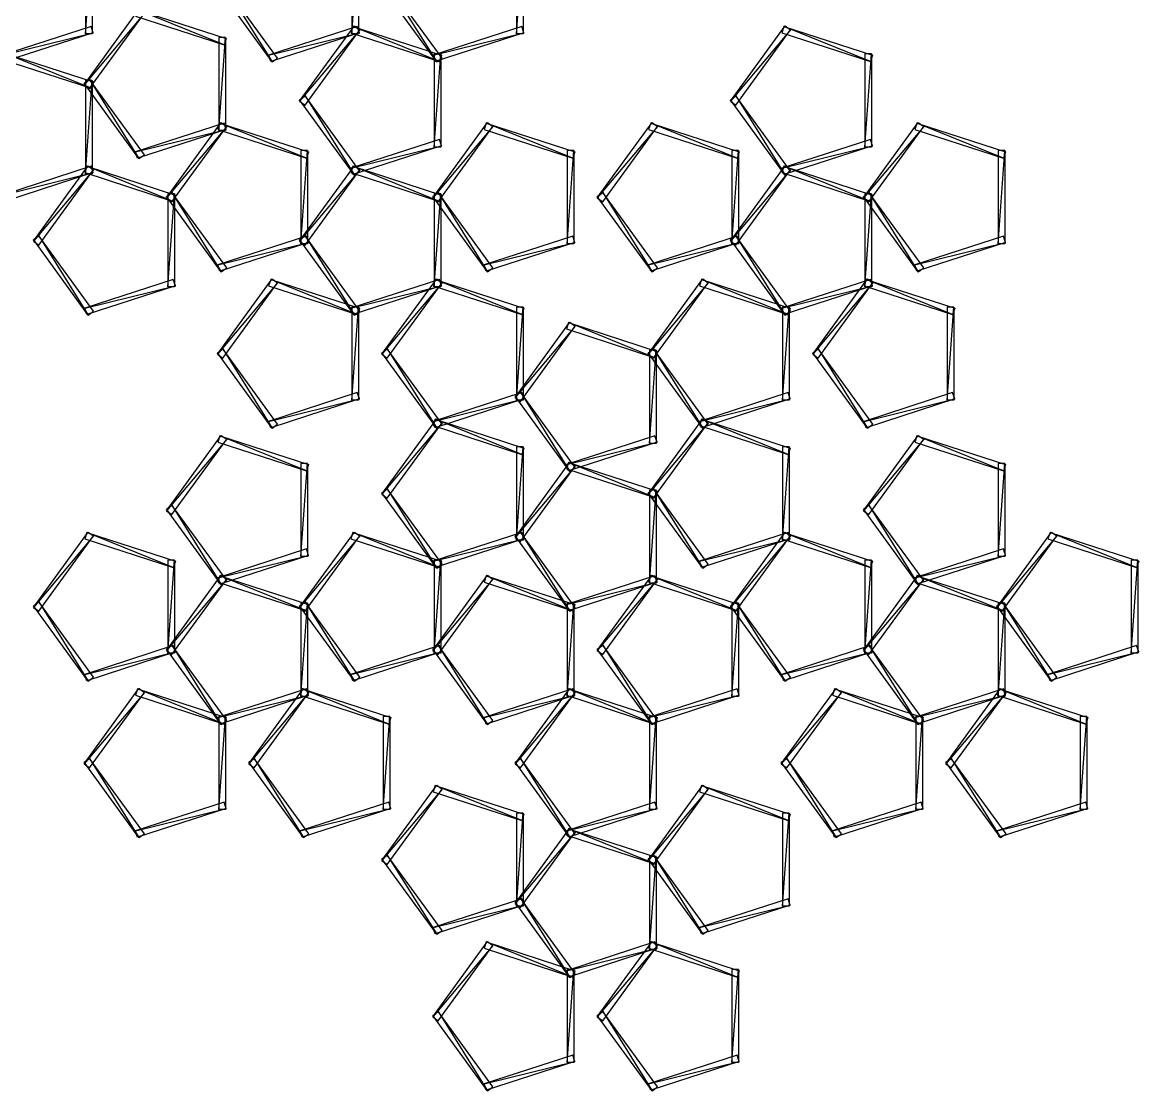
# Model space of a CAD drawing. Header units: metres. Extents: x 99 to 538, y -136 to 284.
# Drawn here: x 319 to 486.2, y -135.6 to 24.5 of the extents above; entities that cross this region are included whole.
import ezdxf

# ---------------------------------------------------------------- set-up
doc = ezdxf.new("R2010")
doc.units = ezdxf.units.M

msp = doc.modelspace()

# ---------------------------------------------------------------- linework, layer by layer
for points in [[(329.46326, 36.770866), (328.46326, 36.770866), (328.46326, 22.810852), (328.46335, 22.810951, 0.0001)], [(328.46326, 22.810852), (329.46326, 36.770866), (329.46326, 22.810852), (329.46335, 22.810951, 0.0001)], [(369.3501, 36.77087), (368.3501, 36.77087), (368.3501, 22.810856), (368.3502, 22.810955, 0.0001)], [(368.3501, 22.810856), (369.3501, 36.77087), (369.3501, 22.810856), (369.3502, 22.810955, 0.0001)], [(394.00153, 36.770924), (393.00153, 36.770924), (393.00153, 22.81091), (393.00162, 22.811008, 0.0001)], [(393.00153, 22.81091), (394.00153, 36.770924), (394.00153, 22.81091), (394.00162, 22.811008, 0.0001)], [(349.0173, 30.489265), (356.41376, 18.60759), (348.20828, 29.90148), (348.20837, 29.901579, 0.0001)], [(356.41376, 18.60759), (357.22278, 19.195375), (349.0173, 30.489265), (349.0174, 30.489365, 0.0001)], [(373.66873, 30.489265), (381.0652, 18.60759), (372.8597, 29.90148), (372.8598, 29.901579, 0.0001)], [(381.0652, 18.60759), (381.8742, 19.195375), (373.66873, 30.489265), (373.66882, 30.489365, 0.0001)], [(337.27936, 25.896612), (328.26486, 15.190509), (336.47034, 26.484398), (336.47043, 26.484497, 0.0001)], [(328.26486, 15.190509), (329.07388, 14.602723), (337.27936, 25.896612), (337.27945, 25.896711, 0.0001)], [(336.25995, 26.416033), (335.95093, 25.464975), (349.2277, 21.151094), (349.22778, 21.151194, 0.0001)], [(349.2277, 21.151094), (336.25995, 26.416033), (349.5367, 22.102152), (349.5368, 22.102251, 0.0001)], [(329.5933, 22.989832), (329.28427, 23.94089), (316.0075, 19.627007), (316.0076, 19.627106, 0.0001)], [(369.48013, 22.989836), (369.1711, 23.940893), (355.89435, 19.62701), (355.89444, 19.62711, 0.0001)], [(369.5485, 23.42147), (360.534, 12.715368), (368.73947, 24.009258), (368.73956, 24.009357, 0.0001)], [(360.534, 12.715368), (361.34302, 12.127583), (369.5485, 23.42147), (369.54858, 23.42157, 0.0001)], [(368.52908, 23.940893), (368.22006, 22.989836), (381.49683, 18.675953), (381.49692, 18.676052, 0.0001)], [(381.49683, 18.675953), (368.52908, 23.940893), (381.80585, 19.62701), (381.80594, 19.62711, 0.0001)], [(394.13156, 22.98989), (393.82254, 23.940947), (380.54578, 19.627066), (380.54587, 19.627165, 0.0001)], [(434.08676, 23.421524), (425.07227, 12.715422), (433.27774, 24.009312), (433.27783, 24.00941, 0.0001)], [(425.07227, 12.715422), (425.8813, 12.127636), (434.08676, 23.421524), (434.08685, 23.421623, 0.0001)], [(433.06735, 23.940947), (432.75833, 22.98989), (446.0351, 18.676006), (446.0352, 18.676105, 0.0001)], [(446.0351, 18.676006), (433.06735, 23.940947), (446.34412, 19.627064), (446.3442, 19.627163, 0.0001)], [(316.0075, 19.627007), (329.5933, 22.989832), (316.31653, 18.67595), (316.31662, 18.676048, 0.0001)], [(349.40668, 22.281132), (348.40668, 22.281132), (348.40668, 8.321118), (348.40677, 8.321219, 0.0001)], [(348.40668, 8.321118), (349.40668, 22.281132), (349.40668, 8.321118), (349.40677, 8.321219, 0.0001)], [(355.89435, 19.62701), (369.48013, 22.989836), (356.20337, 18.675953), (356.20346, 18.676052, 0.0001)], [(380.54578, 19.627066), (394.13156, 22.98989), (380.8548, 18.676008), (380.8549, 18.676107, 0.0001)], [(316.31653, 19.936026), (316.0075, 18.984968), (329.28427, 14.671087), (329.28436, 14.671187, 0.0001)], [(329.28427, 14.671087), (316.31653, 19.936026), (329.5933, 15.622145), (329.59338, 15.622245, 0.0001)], [(381.6758, 19.806046), (380.6758, 19.806046), (380.6758, 5.846032), (380.6759, 5.846132, 0.0001)], [(380.6758, 5.846032), (381.6758, 19.806046), (381.6758, 5.846032), (381.6759, 5.846132, 0.0001)], [(446.21408, 19.806046), (445.21408, 19.806046), (445.21408, 5.846032), (445.21417, 5.846132, 0.0001)], [(445.21408, 5.846032), (446.21408, 19.806046), (446.21408, 5.846032), (446.21417, 5.846132, 0.0001)], [(329.07388, 15.999527), (336.47034, 4.117852), (328.26486, 15.411741), (328.26495, 15.411841, 0.0001)], [(329.46326, 15.801125), (328.46326, 15.801125), (328.46326, 1.841111), (328.46335, 1.841211, 0.0001)], [(328.46326, 1.841111), (329.46326, 15.801125), (329.46326, 1.841111), (329.46335, 1.841211, 0.0001)], [(336.47034, 4.117852), (337.27936, 4.705638), (329.07388, 15.999527), (329.07397, 15.999627, 0.0001)], [(361.34302, 13.524386), (368.73947, 1.642711), (360.534, 12.936601), (360.5341, 12.936701, 0.0001)], [(368.73947, 1.642711), (369.5485, 2.230497), (361.34302, 13.524386), (361.3431, 13.524487, 0.0001)], [(425.8813, 13.52444), (433.27774, 1.642765), (425.07227, 12.936654), (425.07236, 12.936754, 0.0001)], [(433.27774, 1.642765), (434.08676, 2.230551), (425.8813, 13.52444), (425.88138, 13.52454, 0.0001)], [(349.5367, 8.500098), (349.2277, 9.451156), (335.95093, 5.137274), (335.95102, 5.137374, 0.0001)], [(335.95093, 5.137274), (349.5367, 8.500098), (336.25995, 4.186216), (336.26004, 4.186317, 0.0001)], [(349.60507, 8.931737), (340.59058, -1.774367), (348.79605, 9.519523), (348.79614, 9.519623, 0.0001)], [(340.59058, -1.774367), (341.3996, -2.362153), (349.60507, 8.931737), (349.60516, 8.931837, 0.0001)], [(348.58566, 9.451158), (348.27664, 8.5001), (361.5534, 4.186218), (361.5535, 4.186318, 0.0001)], [(361.5534, 4.186218), (348.58566, 9.451158), (361.86243, 5.137276), (361.86252, 5.137376, 0.0001)], [(389.4919, 8.931791), (380.47742, -1.774312), (388.6829, 9.519577), (388.68298, 9.519677, 0.0001)], [(380.47742, -1.774312), (381.28644, -2.362098), (389.4919, 8.931791), (389.492, 8.931891, 0.0001)], [(388.4725, 9.451212), (388.16348, 8.500155), (401.44025, 4.186273), (401.44034, 4.186373, 0.0001)], [(401.44025, 4.186273), (388.4725, 9.451212), (401.74927, 5.13733), (401.74936, 5.13743, 0.0001)], [(414.14334, 8.93179), (405.12885, -1.774313), (413.33432, 9.519576), (413.3344, 9.519676, 0.0001)], [(405.12885, -1.774313), (405.93787, -2.362099), (414.14334, 8.93179), (414.14343, 8.93189, 0.0001)], [(413.12393, 9.451211), (412.8149, 8.500154), (426.09167, 4.186272), (426.09177, 4.186372, 0.0001)], [(426.09167, 4.186272), (413.12393, 9.451211), (426.4007, 5.137329), (426.4008, 5.137429, 0.0001)], [(454.03018, 8.931791), (445.0157, -1.774312), (453.22116, 9.519577), (453.22125, 9.519677, 0.0001)], [(445.0157, -1.774312), (445.8247, -2.362098), (454.03018, 8.931791), (454.03027, 8.931891, 0.0001)], [(453.01077, 9.451212), (452.70175, 8.500155), (465.97852, 4.186273), (465.9786, 4.186373, 0.0001)], [(465.97852, 4.186273), (453.01077, 9.451212), (466.28754, 5.13733), (466.28763, 5.13743, 0.0001)], [(381.80585, 6.025012), (381.49683, 6.97607), (368.22006, 2.662189), (368.22015, 2.662288, 0.0001)], [(446.34412, 6.025012), (446.0351, 6.97607), (432.75833, 2.662189), (432.75842, 2.662288, 0.0001)], [(361.7324, 5.316256), (360.7324, 5.316256), (360.7324, -8.643758), (360.73248, -8.643658, 0.0001)], [(360.7324, -8.643758), (361.7324, 5.316256), (361.7324, -8.643758), (361.73248, -8.643658, 0.0001)], [(368.22006, 2.662189), (381.80585, 6.025012), (368.52908, 1.711131), (368.52917, 1.711231, 0.0001)], [(401.61923, 5.31631), (400.61923, 5.31631), (400.61923, -8.643703), (400.61932, -8.643603, 0.0001)], [(400.61923, -8.643703), (401.61923, 5.31631), (401.61923, -8.643703), (401.61932, -8.643603, 0.0001)], [(426.27066, 5.31631), (425.27066, 5.31631), (425.27066, -8.643704), (425.27075, -8.643604, 0.0001)], [(425.27066, -8.643704), (426.27066, 5.31631), (426.27066, -8.643704), (426.27075, -8.643604, 0.0001)], [(432.75833, 2.662189), (446.34412, 6.025012), (433.06735, 1.711131), (433.06744, 1.711231, 0.0001)], [(466.1575, 5.31631), (465.1575, 5.31631), (465.1575, -8.643703), (465.1576, -8.643603, 0.0001)], [(465.1575, -8.643703), (466.1575, 5.31631), (466.1575, -8.643703), (466.1576, -8.643603, 0.0001)], [(329.5933, 2.02009), (329.28427, 2.971147), (316.0075, -1.342734), (316.0076, -1.342634, 0.0001)], [(316.0075, -1.342734), (329.5933, 2.02009), (316.31653, -2.293792), (316.31662, -2.293692, 0.0001)], [(329.66165, 2.451727), (320.64716, -8.254376), (328.85263, 3.039513), (328.85272, 3.039613, 0.0001)], [(320.64716, -8.254376), (321.45618, -8.842162), (329.66165, 2.451727), (329.66174, 2.451827, 0.0001)], [(328.64224, 2.971148), (328.33322, 2.020091), (341.61, -2.29379), (341.61008, -2.29369, 0.0001)], [(341.61, -2.29379), (328.64224, 2.971148), (341.919, -1.342732), (341.9191, -1.342632, 0.0001)], [(369.5485, 2.45173), (360.534, -8.254374), (368.73947, 3.039515), (368.73956, 3.039615, 0.0001)], [(360.534, -8.254374), (361.34302, -8.842159), (369.5485, 2.45173), (369.54858, 2.45183, 0.0001)], [(368.52908, 2.971206), (368.22006, 2.020148), (381.49683, -2.293734), (381.49692, -2.293634, 0.0001)], [(381.49683, -2.293734), (368.52908, 2.971206), (381.80585, -1.342676), (381.80594, -1.342576, 0.0001)], [(434.08676, 2.451783), (425.07227, -8.25432), (433.27774, 3.039569), (433.27783, 3.039669, 0.0001)], [(425.07227, -8.25432), (425.8813, -8.842106), (434.08676, 2.451783), (434.08685, 2.451883, 0.0001)], [(433.06735, 2.971206), (432.75833, 2.020148), (446.0351, -2.293734), (446.0352, -2.293634, 0.0001)], [(446.0351, -2.293734), (433.06735, 2.971206), (446.34412, -1.342676), (446.3442, -1.342576, 0.0001)], [(341.3996, -0.965348), (348.79605, -12.847023), (340.59058, -1.553134), (340.59067, -1.553034, 0.0001)], [(341.78897, -1.163752), (340.78897, -1.163752), (340.78897, -15.123766), (340.78906, -15.123666, 0.0001)], [(340.78897, -15.123766), (341.78897, -1.163752), (341.78897, -15.123766), (341.78906, -15.123666, 0.0001)], [(348.79605, -12.847023), (349.60507, -12.259237), (341.3996, -0.965348), (341.3997, -0.965248, 0.0001)], [(381.28644, -0.965294), (388.6829, -12.846969), (380.47742, -1.55308), (380.4775, -1.55298, 0.0001)], [(381.6758, -1.163696), (380.6758, -1.163696), (380.6758, -15.12371), (380.6759, -15.12361, 0.0001)], [(380.6758, -15.12371), (381.6758, -1.163696), (381.6758, -15.12371), (381.6759, -15.12361, 0.0001)], [(388.6829, -12.846969), (389.4919, -12.259183), (381.28644, -0.965294), (381.28653, -0.965194, 0.0001)], [(405.93787, -0.965295), (413.33432, -12.84697), (405.12885, -1.553081), (405.12894, -1.552981, 0.0001)], [(413.33432, -12.84697), (414.14334, -12.259184), (405.93787, -0.965295), (405.93796, -0.965195, 0.0001)], [(445.8247, -0.965294), (453.22116, -12.846969), (445.0157, -1.55308), (445.01578, -1.55298, 0.0001)], [(446.21408, -1.163696), (445.21408, -1.163696), (445.21408, -15.12371), (445.21417, -15.12361, 0.0001)], [(445.21408, -15.12371), (446.21408, -1.163696), (446.21408, -15.12371), (446.21417, -15.12361, 0.0001)], [(453.22116, -12.846969), (454.03018, -12.259183), (445.8247, -0.965294), (445.8248, -0.965194, 0.0001)], [(321.45618, -7.445358), (328.85263, -19.327034), (320.64716, -8.033144), (320.64725, -8.033044, 0.0001)], [(328.85263, -19.327034), (329.66165, -18.739248), (321.45618, -7.445358), (321.45627, -7.445258, 0.0001)], [(361.86243, -8.464777), (361.5534, -7.51372), (348.27664, -11.827601), (348.27673, -11.827501, 0.0001)], [(361.34302, -7.445354), (368.73947, -19.32703), (360.534, -8.03314), (360.5341, -8.03304, 0.0001)], [(368.73947, -19.32703), (369.5485, -18.739244), (361.34302, -7.445354), (361.3431, -7.445254, 0.0001)], [(401.74927, -8.464724), (401.44025, -7.513666), (388.16348, -11.827547), (388.16357, -11.827447, 0.0001)], [(426.4007, -8.464724), (426.09167, -7.513666), (412.8149, -11.827548), (412.815, -11.827448, 0.0001)], [(425.8813, -7.445301), (433.27774, -19.326977), (425.07227, -8.033087), (425.07236, -8.032987, 0.0001)], [(433.27774, -19.326977), (434.08676, -18.739191), (425.8813, -7.445301), (425.88138, -7.445201, 0.0001)], [(466.28754, -8.464724), (465.97852, -7.513666), (452.70175, -11.827547), (452.70184, -11.827447, 0.0001)], [(348.27664, -11.827601), (361.86243, -8.464777), (348.58566, -12.778659), (348.58575, -12.778559, 0.0001)], [(388.16348, -11.827547), (401.74927, -8.464724), (388.4725, -12.778605), (388.4726, -12.778504, 0.0001)], [(412.8149, -11.827548), (426.4007, -8.464724), (413.12393, -12.778605), (413.12402, -12.778505, 0.0001)], [(452.70175, -11.827547), (466.28754, -8.464724), (453.01077, -12.778605), (453.01086, -12.778504, 0.0001)], [(341.919, -14.944786), (341.61, -13.993729), (328.33322, -18.30761), (328.3333, -18.30751, 0.0001)], [(328.33322, -18.30761), (341.919, -14.944786), (328.64224, -19.258667), (328.64233, -19.258568, 0.0001)], [(357.22278, -14.513147), (348.20828, -25.219252), (356.41376, -13.925362), (356.41385, -13.925261, 0.0001)], [(348.20828, -25.219252), (349.0173, -25.807037), (357.22278, -14.513147), (357.22287, -14.513047, 0.0001)], [(356.20337, -13.993727), (355.89435, -14.944784), (369.1711, -19.258667), (369.1712, -19.258568, 0.0001)], [(369.1711, -19.258667), (356.20337, -13.993727), (369.48013, -18.30761), (369.48022, -18.30751, 0.0001)], [(381.80585, -14.944784), (381.49683, -13.993727), (368.22006, -18.30761), (368.22015, -18.30751, 0.0001)], [(368.22006, -18.30761), (381.80585, -14.944784), (368.52908, -19.258667), (368.52917, -19.258568, 0.0001)], [(381.8742, -14.513147), (372.8597, -25.219252), (381.0652, -13.925362), (381.06528, -13.925261, 0.0001)], [(372.8597, -25.219252), (373.66873, -25.807037), (381.8742, -14.513147), (381.8743, -14.513047, 0.0001)], [(380.8548, -13.993672), (380.54578, -14.94473), (393.82254, -19.258612), (393.82263, -19.258512, 0.0001)], [(393.82254, -19.258612), (380.8548, -13.993672), (394.13156, -18.307554), (394.13165, -18.307455, 0.0001)], [(421.76105, -14.513094), (412.74655, -25.219198), (420.95203, -13.925308), (420.95212, -13.925208, 0.0001)], [(412.74655, -25.219198), (413.55557, -25.806984), (421.76105, -14.513094), (421.76114, -14.512994, 0.0001)], [(420.74164, -13.993673), (420.43262, -14.944731), (433.70938, -19.258614), (433.70947, -19.258514, 0.0001)], [(433.70938, -19.258614), (420.74164, -13.993673), (434.0184, -18.307556), (434.0185, -18.307457, 0.0001)], [(446.34412, -14.944732), (446.0351, -13.993674), (432.75833, -18.307556), (432.75842, -18.307457, 0.0001)], [(432.75833, -18.307556), (446.34412, -14.944732), (433.06735, -19.258614), (433.06744, -19.258514, 0.0001)], [(446.41248, -14.513095), (437.39798, -25.219198), (445.60345, -13.925309), (445.60355, -13.925209, 0.0001)], [(437.39798, -25.219198), (438.207, -25.806984), (446.41248, -14.513095), (446.41257, -14.512995, 0.0001)], [(445.39307, -13.993672), (445.08405, -14.94473), (458.3608, -19.258612), (458.3609, -19.258512, 0.0001)], [(458.3608, -19.258612), (445.39307, -13.993672), (458.66983, -18.307554), (458.66992, -18.307455, 0.0001)], [(369.3501, -18.128628), (368.3501, -18.128628), (368.3501, -32.088642), (368.3502, -32.088543, 0.0001)], [(368.3501, -32.088642), (369.3501, -18.128628), (369.3501, -32.088642), (369.3502, -32.088543, 0.0001)], [(394.00153, -18.128574), (393.00153, -18.128574), (393.00153, -32.08859), (393.00162, -32.08849, 0.0001)], [(393.00153, -32.08859), (394.00153, -18.128574), (394.00153, -32.08859), (394.00162, -32.08849, 0.0001)], [(433.88837, -18.128576), (432.88837, -18.128576), (432.88837, -32.08859), (432.88846, -32.08849, 0.0001)], [(432.88837, -32.08859), (433.88837, -18.128576), (433.88837, -32.08859), (433.88846, -32.08849, 0.0001)], [(458.5398, -18.128574), (457.5398, -18.128574), (457.5398, -32.08859), (457.5399, -32.08849, 0.0001)], [(457.5398, -32.08859), (458.5398, -18.128574), (458.5398, -32.08859), (458.5399, -32.08849, 0.0001)], [(401.81763, -20.993101), (392.80313, -31.699205), (401.0086, -20.405315), (401.0087, -20.405216, 0.0001)], [(392.80313, -31.699205), (393.61215, -32.28699), (401.81763, -20.993101), (401.81772, -20.993002, 0.0001)], [(400.79822, -20.47368), (400.4892, -21.424738), (413.76596, -25.73862), (413.76605, -25.738522, 0.0001)], [(413.76596, -25.73862), (400.79822, -20.47368), (414.07498, -24.787563), (414.07507, -24.787464, 0.0001)], [(349.0173, -24.410233), (356.41376, -36.29191), (348.20828, -24.998018), (348.20837, -24.99792, 0.0001)], [(356.41376, -36.29191), (357.22278, -35.70412), (349.0173, -24.410233), (349.0174, -24.410133, 0.0001)], [(373.66873, -24.410233), (381.0652, -36.29191), (372.8597, -24.998018), (372.8598, -24.99792, 0.0001)], [(381.0652, -36.29191), (381.8742, -35.70412), (373.66873, -24.410233), (373.66882, -24.410133, 0.0001)], [(413.55557, -24.41018), (420.95203, -36.291855), (412.74655, -24.997965), (412.74664, -24.997866, 0.0001)], [(413.94495, -24.608582), (412.94495, -24.608582), (412.94495, -38.568596), (412.94504, -38.568497, 0.0001)], [(412.94495, -38.568596), (413.94495, -24.608582), (413.94495, -38.568596), (413.94504, -38.568497, 0.0001)], [(420.95203, -36.291855), (421.76105, -35.704067), (413.55557, -24.41018), (413.55566, -24.41008, 0.0001)], [(438.207, -24.41018), (445.60345, -36.291855), (437.39798, -24.997965), (437.39807, -24.997866, 0.0001)], [(445.60345, -36.291855), (446.41248, -35.704067), (438.207, -24.41018), (438.2071, -24.41008, 0.0001)], [(369.48013, -31.909662), (369.1711, -30.958605), (355.89435, -35.272488), (355.89444, -35.27239, 0.0001)], [(394.13156, -31.909609), (393.82254, -30.958551), (380.54578, -35.27243), (380.54587, -35.27233, 0.0001)], [(393.61215, -30.890186), (401.0086, -42.771862), (392.80313, -31.477972), (392.80322, -31.477873, 0.0001)], [(401.0086, -42.771862), (401.81763, -42.184074), (393.61215, -30.890186), (393.61224, -30.890087, 0.0001)], [(434.0184, -31.909609), (433.70938, -30.958551), (420.43262, -35.272434), (420.4327, -35.272335, 0.0001)], [(458.66983, -31.909609), (458.3608, -30.958551), (445.08405, -35.27243), (445.08414, -35.27233, 0.0001)], [(355.89435, -35.272488), (369.48013, -31.909662), (356.20337, -36.223545), (356.20346, -36.223446, 0.0001)], [(380.54578, -35.27243), (394.13156, -31.909609), (380.8548, -36.223488), (380.8549, -36.22339, 0.0001)], [(420.43262, -35.272434), (434.0184, -31.909609), (420.74164, -36.22349), (420.74173, -36.223392, 0.0001)], [(445.08405, -35.27243), (458.66983, -31.909609), (445.39307, -36.223488), (445.39316, -36.22339, 0.0001)], [(381.8742, -35.482887), (372.8597, -46.18899), (381.0652, -34.895103), (381.06528, -34.895004, 0.0001)], [(380.8548, -34.963413), (380.54578, -35.91447), (393.82254, -40.228355), (393.82263, -40.228256, 0.0001)], [(393.82254, -40.228355), (380.8548, -34.963413), (394.13156, -39.277298), (394.13165, -39.2772, 0.0001)], [(421.76105, -35.482834), (412.74655, -46.18894), (420.95203, -34.89505), (420.95212, -34.89495, 0.0001)], [(420.74164, -34.963417), (420.43262, -35.91447), (433.70938, -40.228355), (433.70947, -40.228256, 0.0001)], [(433.70938, -40.228355), (420.74164, -34.963417), (434.0184, -39.277298), (434.0185, -39.2772, 0.0001)], [(372.8597, -46.18899), (373.66873, -46.77678), (381.8742, -35.482887), (381.8743, -35.482788, 0.0001)], [(412.74655, -46.18894), (413.55557, -46.776726), (421.76105, -35.482834), (421.76114, -35.482735, 0.0001)], [(349.60507, -37.95803), (340.59058, -48.664135), (348.79605, -37.370247), (348.79614, -37.370148, 0.0001)], [(340.59058, -48.664135), (341.3996, -49.251923), (349.60507, -37.95803), (349.60516, -37.95793, 0.0001)], [(348.58566, -37.43861), (348.27664, -38.389668), (361.5534, -42.703552), (361.5535, -42.703453, 0.0001)], [(361.5534, -42.703552), (348.58566, -37.43861), (361.86243, -41.752495), (361.86252, -41.752396, 0.0001)], [(414.07498, -38.389614), (413.76596, -37.438557), (400.4892, -41.75244), (400.4893, -41.752342, 0.0001)], [(400.4892, -41.75244), (414.07498, -38.389614), (400.79822, -42.7035), (400.7983, -42.7034, 0.0001)], [(454.03018, -37.957977), (445.0157, -48.66408), (453.22116, -37.370193), (453.22125, -37.370094, 0.0001)], [(445.0157, -48.66408), (445.8247, -49.25187), (454.03018, -37.957977), (454.03027, -37.95788, 0.0001)], [(453.01077, -37.438557), (452.70175, -38.389614), (465.97852, -42.7035), (465.9786, -42.7034, 0.0001)], [(465.97852, -42.7035), (453.01077, -37.438557), (466.28754, -41.75244), (466.28763, -41.752342, 0.0001)], [(394.00153, -39.098316), (393.00153, -39.098316), (393.00153, -53.05833), (393.00162, -53.05823, 0.0001)], [(393.00153, -53.05833), (394.00153, -39.098316), (394.00153, -53.05833), (394.00162, -53.05823, 0.0001)], [(433.88837, -39.098316), (432.88837, -39.098316), (432.88837, -53.05833), (432.88846, -53.05823, 0.0001)], [(432.88837, -53.05833), (433.88837, -39.098316), (433.88837, -53.05833), (433.88846, -53.05823, 0.0001)], [(361.7324, -41.573513), (360.7324, -41.573513), (360.7324, -55.533527), (360.73248, -55.53343, 0.0001)], [(360.7324, -55.533527), (361.7324, -41.573513), (361.7324, -55.533527), (361.73248, -55.53343, 0.0001)], [(401.81763, -41.962845), (392.80313, -52.668945), (401.0086, -41.375057), (401.0087, -41.374958, 0.0001)], [(400.79822, -41.44342), (400.4892, -42.394478), (413.76596, -46.70836), (413.76605, -46.70826, 0.0001)], [(413.76596, -46.70836), (400.79822, -41.44342), (414.07498, -45.7573), (414.07507, -45.757202, 0.0001)], [(466.1575, -41.57346), (465.1575, -41.57346), (465.1575, -55.533474), (465.1576, -55.533375, 0.0001)], [(465.1575, -55.533474), (466.1575, -41.57346), (466.1575, -55.533474), (466.1576, -55.533375, 0.0001)], [(392.80313, -52.668945), (393.61215, -53.256733), (401.81763, -41.962845), (401.81772, -41.962746, 0.0001)], [(373.66873, -45.379974), (381.0652, -57.26165), (372.8597, -45.96776), (372.8598, -45.96766, 0.0001)], [(381.0652, -57.26165), (381.8742, -56.673862), (373.66873, -45.379974), (373.66882, -45.379875, 0.0001)], [(413.55557, -45.37994), (420.95203, -57.261616), (412.74655, -45.967728), (412.74664, -45.96763, 0.0001)], [(413.94495, -45.578342), (412.94495, -45.578342), (412.94495, -59.538357), (412.94504, -59.538258, 0.0001)], [(412.94495, -59.538357), (413.94495, -45.578342), (413.94495, -59.538357), (413.94504, -59.538258, 0.0001)], [(420.95203, -57.261616), (421.76105, -56.67383), (413.55557, -45.37994), (413.55566, -45.37984, 0.0001)], [(341.3996, -47.855118), (348.79605, -59.736794), (340.59058, -48.4429), (340.59067, -48.442802, 0.0001)], [(348.79605, -59.736794), (349.60507, -59.149006), (341.3996, -47.855118), (341.3997, -47.85502, 0.0001)], [(445.8247, -47.855064), (453.22116, -59.73674), (445.0157, -48.442852), (445.01578, -48.442753, 0.0001)], [(453.22116, -59.73674), (454.03018, -59.148952), (445.8247, -47.855064), (445.8248, -47.854965, 0.0001)], [(329.66165, -52.44777), (320.64716, -63.153873), (328.85263, -51.859985), (328.85272, -51.859886, 0.0001)], [(320.64716, -63.153873), (321.45618, -63.74166), (329.66165, -52.44777), (329.66174, -52.44767, 0.0001)], [(328.64224, -51.92835), (328.33322, -52.879406), (341.61, -57.19329), (341.61008, -57.19319, 0.0001)], [(341.61, -57.19329), (328.64224, -51.92835), (341.919, -56.242233), (341.9191, -56.242134, 0.0001)], [(369.5485, -52.44777), (360.534, -63.15387), (368.73947, -51.85998), (368.73956, -51.859882, 0.0001)], [(360.534, -63.15387), (361.34302, -63.741657), (369.5485, -52.44777), (369.54858, -52.44767, 0.0001)], [(368.52908, -51.928345), (368.22006, -52.879402), (381.49683, -57.193287), (381.49692, -57.193188, 0.0001)], [(381.49683, -57.193287), (368.52908, -51.928345), (381.80585, -56.24223), (381.80594, -56.24213, 0.0001)], [(394.13156, -52.879402), (393.82254, -51.928345), (380.54578, -56.24223), (380.54587, -56.24213, 0.0001)], [(380.54578, -56.24223), (394.13156, -52.879402), (380.8548, -57.193287), (380.8549, -57.193188, 0.0001)], [(393.61215, -51.85998), (401.0086, -63.741657), (392.80313, -52.44777), (392.80322, -52.44767, 0.0001)], [(401.0086, -63.741657), (401.81763, -63.15387), (393.61215, -51.85998), (393.61224, -51.859882, 0.0001)], [(434.0184, -52.879368), (433.70938, -51.92831), (420.43262, -56.242195), (420.4327, -56.242096, 0.0001)], [(420.43262, -56.242195), (434.0184, -52.879368), (420.74164, -57.193253), (420.74173, -57.193153, 0.0001)], [(434.08676, -52.44773), (425.07227, -63.153835), (433.27774, -51.859947), (433.27783, -51.859848, 0.0001)], [(425.07227, -63.153835), (425.8813, -63.741623), (434.08676, -52.44773), (434.08685, -52.44763, 0.0001)], [(433.06735, -51.92829), (432.75833, -52.87935), (446.0351, -57.19323), (446.0352, -57.19313, 0.0001)], [(446.0351, -57.19323), (433.06735, -51.92829), (446.34412, -56.242172), (446.3442, -56.242073, 0.0001)], [(473.9736, -52.447716), (464.9591, -63.153816), (473.16458, -51.85993), (473.16467, -51.85983, 0.0001)], [(464.9591, -63.153816), (465.76813, -63.741604), (473.9736, -52.447716), (473.9737, -52.447617, 0.0001)], [(472.9542, -51.92829), (472.64517, -52.87935), (485.92194, -57.193233), (485.92203, -57.193134, 0.0001)], [(485.92194, -57.193233), (472.9542, -51.92829), (486.23096, -56.242176), (486.23105, -56.242077, 0.0001)], [(361.86243, -55.354546), (361.5534, -54.40349), (348.27664, -58.71737), (348.27673, -58.71727, 0.0001)], [(466.28754, -55.354492), (465.97852, -54.403435), (452.70175, -58.717316), (452.70184, -58.717216, 0.0001)], [(341.78897, -56.06325), (340.78897, -56.06325), (340.78897, -70.02326), (340.78906, -70.02316, 0.0001)], [(340.78897, -70.02326), (341.78897, -56.06325), (341.78897, -70.02326), (341.78906, -70.02316, 0.0001)], [(348.27664, -58.71737), (361.86243, -55.354546), (348.58566, -59.668427), (348.58575, -59.668327, 0.0001)], [(381.6758, -56.063248), (380.6758, -56.063248), (380.6758, -70.02326), (380.6759, -70.02316, 0.0001)], [(380.6758, -70.02326), (381.6758, -56.063248), (381.6758, -70.02326), (381.6759, -70.02316, 0.0001)], [(446.21408, -56.063194), (445.21408, -56.063194), (445.21408, -70.02321), (445.21417, -70.02311, 0.0001)], [(445.21408, -70.02321), (446.21408, -56.063194), (446.21408, -70.02321), (446.21417, -70.02311, 0.0001)], [(452.70175, -58.717316), (466.28754, -55.354492), (453.01077, -59.668373), (453.01086, -59.668274, 0.0001)], [(486.10092, -56.063194), (485.10092, -56.063194), (485.10092, -70.02321), (485.101, -70.02311, 0.0001)], [(485.10092, -70.02321), (486.10092, -56.063194), (486.10092, -70.02321), (486.101, -70.02311, 0.0001)], [(349.60507, -58.927773), (340.59058, -69.63388), (348.79605, -58.33999), (348.79614, -58.33989, 0.0001)], [(348.58566, -58.40835), (348.27664, -59.35941), (361.5534, -63.673294), (361.5535, -63.673195, 0.0001)], [(361.5534, -63.673294), (348.58566, -58.40835), (361.86243, -62.722237), (361.86252, -62.722137, 0.0001)], [(389.4919, -58.927773), (380.47742, -69.63388), (388.6829, -58.33999), (388.68298, -58.33989, 0.0001)], [(388.4725, -58.40835), (388.16348, -59.35941), (401.44025, -63.673294), (401.44034, -63.673195, 0.0001)], [(401.44025, -63.673294), (388.4725, -58.40835), (401.74927, -62.722237), (401.74936, -62.722137, 0.0001)], [(414.07498, -59.359386), (413.76596, -58.40833), (400.4892, -62.722214), (400.4893, -62.722115, 0.0001)], [(414.14334, -58.92775), (405.12885, -69.63386), (413.33432, -58.339966), (413.3344, -58.339867, 0.0001)], [(413.12393, -58.408318), (412.8149, -59.359375), (426.09167, -63.673256), (426.09177, -63.673157, 0.0001)], [(426.09167, -63.673256), (413.12393, -58.408318), (426.4007, -62.7222), (426.4008, -62.7221, 0.0001)], [(454.03018, -58.92772), (445.0157, -69.63383), (453.22116, -58.339935), (453.22125, -58.339836, 0.0001)], [(453.01077, -58.4083), (452.70175, -59.359356), (465.97852, -63.67324), (465.9786, -63.67314, 0.0001)], [(465.97852, -63.67324), (453.01077, -58.4083), (466.28754, -62.722183), (466.28763, -62.722084, 0.0001)], [(340.59058, -69.63388), (341.3996, -70.221664), (349.60507, -58.927773), (349.60516, -58.927673, 0.0001)], [(380.47742, -69.63388), (381.28644, -70.221664), (389.4919, -58.927773), (389.492, -58.927673, 0.0001)], [(400.4892, -62.722214), (414.07498, -59.359386), (400.79822, -63.67327), (400.7983, -63.673172, 0.0001)], [(405.12885, -69.63386), (405.93787, -70.22164), (414.14334, -58.92775), (414.14343, -58.92765, 0.0001)], [(445.0157, -69.63383), (445.8247, -70.22161), (454.03018, -58.92772), (454.03027, -58.92762, 0.0001)], [(321.45618, -62.344856), (328.85263, -74.22653), (320.64716, -62.93264), (320.64725, -62.93254, 0.0001)], [(328.85263, -74.22653), (329.66165, -73.63875), (321.45618, -62.344856), (321.45627, -62.344757, 0.0001)], [(361.34302, -62.344833), (368.73947, -74.22651), (360.534, -62.932617), (360.5341, -62.932518, 0.0001)], [(361.7324, -62.543236), (360.7324, -62.543236), (360.7324, -76.50325), (360.73248, -76.50315, 0.0001)], [(360.7324, -76.50325), (361.7324, -62.543236), (361.7324, -76.50325), (361.73248, -76.50315, 0.0001)], [(368.73947, -74.22651), (369.5485, -73.638725), (361.34302, -62.344833), (361.3431, -62.344734, 0.0001)], [(401.61923, -62.543232), (400.61923, -62.543232), (400.61923, -76.50324), (400.61932, -76.50314, 0.0001)], [(400.61923, -76.50324), (401.61923, -62.543232), (401.61923, -76.50324), (401.61932, -76.50314, 0.0001)], [(425.8813, -62.34482), (433.27774, -74.226494), (425.07227, -62.932602), (425.07236, -62.932503, 0.0001)], [(426.27066, -62.54322), (425.27066, -62.54322), (425.27066, -76.503235), (425.27075, -76.503136, 0.0001)], [(425.27066, -76.503235), (426.27066, -62.54322), (426.27066, -76.503235), (426.27075, -76.503136, 0.0001)], [(433.27774, -74.226494), (434.08676, -73.63871), (425.8813, -62.34482), (425.88138, -62.34472, 0.0001)], [(465.76813, -62.344803), (473.16458, -74.22648), (464.9591, -62.932587), (464.9592, -62.932487, 0.0001)], [(466.1575, -62.543205), (465.1575, -62.543205), (465.1575, -76.50322), (465.1576, -76.50312, 0.0001)], [(465.1575, -76.50322), (466.1575, -62.543205), (466.1575, -76.50322), (466.1576, -76.50312, 0.0001)], [(473.16458, -74.22648), (473.9736, -73.638695), (465.76813, -62.344803), (465.76822, -62.344704, 0.0001)], [(341.919, -69.844284), (341.61, -68.89323), (328.33322, -73.20711), (328.3333, -73.20701, 0.0001)], [(328.33322, -73.20711), (341.919, -69.844284), (328.64224, -74.158165), (328.64233, -74.158066, 0.0001)], [(341.3996, -68.82486), (348.79605, -80.706535), (340.59058, -69.41264), (340.59067, -69.412544, 0.0001)], [(348.79605, -80.706535), (349.60507, -80.11875), (341.3996, -68.82486), (341.3997, -68.82476, 0.0001)], [(381.80585, -69.84426), (381.49683, -68.8932), (368.22006, -73.207085), (368.22015, -73.206985, 0.0001)], [(368.22006, -73.207085), (381.80585, -69.84426), (368.52908, -74.15814), (368.52917, -74.15804, 0.0001)], [(381.28644, -68.82484), (388.6829, -80.70651), (380.47742, -69.41262), (380.4775, -69.41252, 0.0001)], [(388.6829, -80.70651), (389.4919, -80.11873), (381.28644, -68.82484), (381.28653, -68.82474, 0.0001)], [(405.93787, -68.82484), (413.33432, -80.70651), (405.12885, -69.41262), (405.12894, -69.41252, 0.0001)], [(413.33432, -80.70651), (414.14334, -80.11873), (405.93787, -68.82484), (405.93796, -68.82474, 0.0001)], [(446.34412, -69.844246), (446.0351, -68.89319), (432.75833, -73.20707), (432.75842, -73.20697, 0.0001)], [(432.75833, -73.20707), (446.34412, -69.844246), (433.06735, -74.15813), (433.06744, -74.15803, 0.0001)], [(445.8247, -68.82482), (453.22116, -80.7065), (445.0157, -69.412605), (445.01578, -69.412506, 0.0001)], [(453.22116, -80.7065), (454.03018, -80.11871), (445.8247, -68.82482), (445.8248, -68.82472, 0.0001)], [(486.23096, -69.84423), (485.92194, -68.89317), (472.64517, -73.207054), (472.64526, -73.206955, 0.0001)], [(472.64517, -73.207054), (486.23096, -69.84423), (472.9542, -74.15811), (472.95428, -74.15801, 0.0001)], [(337.27936, -75.89265), (328.26486, -86.598755), (336.47034, -75.30486), (336.47043, -75.30476, 0.0001)], [(328.26486, -86.598755), (329.07388, -87.18654), (337.27936, -75.89265), (337.27945, -75.89255, 0.0001)], [(336.25995, -75.37323), (335.95093, -76.32429), (349.2277, -80.63817), (349.22778, -80.63807, 0.0001)], [(349.2277, -80.63817), (336.25995, -75.37323), (349.5367, -79.68711), (349.5368, -79.68701, 0.0001)], [(361.86243, -76.32428), (361.5534, -75.37322), (348.27664, -79.6871), (348.27673, -79.687004, 0.0001)], [(348.27664, -79.6871), (361.86243, -76.32428), (348.58566, -80.63816), (348.58575, -80.63806, 0.0001)], [(361.9308, -75.89264), (352.9163, -86.59875), (361.12177, -75.304855), (361.12186, -75.304756, 0.0001)], [(352.9163, -86.59875), (353.7253, -87.18653), (361.9308, -75.89264), (361.93088, -75.89254, 0.0001)], [(360.91138, -75.373215), (360.60236, -76.32427), (373.87912, -80.63815), (373.8792, -80.638054, 0.0001)], [(373.87912, -80.63815), (360.91138, -75.373215), (374.18814, -79.687096), (374.18823, -79.687, 0.0001)], [(401.74927, -76.324265), (401.44025, -75.37321), (388.16348, -79.68709), (388.16357, -79.68699, 0.0001)], [(388.16348, -79.68709), (401.74927, -76.324265), (388.4725, -80.638145), (388.4726, -80.63805, 0.0001)], [(401.81763, -75.892624), (392.80313, -86.59873), (401.0086, -75.30484), (401.0087, -75.30474, 0.0001)], [(392.80313, -86.59873), (393.61215, -87.186516), (401.81763, -75.892624), (401.81772, -75.892525, 0.0001)], [(400.79822, -75.37321), (400.4892, -76.324265), (413.76596, -80.638145), (413.76605, -80.63805, 0.0001)], [(413.76596, -80.638145), (400.79822, -75.37321), (414.07498, -79.68709), (414.07507, -79.68699, 0.0001)], [(426.4007, -76.32426), (426.09167, -75.3732), (412.8149, -79.68708), (412.815, -79.68698, 0.0001)], [(412.8149, -79.68708), (426.4007, -76.32426), (413.12393, -80.63814), (413.12402, -80.63804, 0.0001)], [(441.70447, -75.89261), (432.68997, -86.59872), (440.89545, -75.304825), (440.89554, -75.304726, 0.0001)], [(432.68997, -86.59872), (433.499, -87.1865), (441.70447, -75.89261), (441.70456, -75.89251, 0.0001)], [(440.68506, -75.37319), (440.37604, -76.32425), (453.6528, -80.63813), (453.6529, -80.63803, 0.0001)], [(453.6528, -80.63813), (440.68506, -75.37319), (453.96182, -79.68707), (453.9619, -79.68697, 0.0001)], [(466.28754, -76.32424), (465.97852, -75.373184), (452.70175, -79.687065), (452.70184, -79.686966, 0.0001)], [(452.70175, -79.687065), (466.28754, -76.32424), (453.01077, -80.63812), (453.01086, -80.63802, 0.0001)], [(466.3559, -75.8926), (457.3414, -86.59871), (465.54688, -75.30482), (465.54697, -75.30472, 0.0001)], [(457.3414, -86.59871), (458.15042, -87.18649), (466.3559, -75.8926), (466.356, -75.8925, 0.0001)], [(465.3365, -75.373184), (465.02747, -76.32424), (478.30423, -80.63812), (478.30432, -80.63802, 0.0001)], [(478.30423, -80.63812), (465.3365, -75.373184), (478.61325, -79.687065), (478.61334, -79.686966, 0.0001)], [(349.40668, -79.508125), (348.40668, -79.508125), (348.40668, -93.46814), (348.40677, -93.46804, 0.0001)], [(348.40668, -93.46814), (349.40668, -79.508125), (349.40668, -93.46814), (349.40677, -93.46804, 0.0001)], [(374.0581, -79.50812), (373.0581, -79.50812), (373.0581, -93.46813), (373.0582, -93.46803, 0.0001)], [(373.0581, -93.46813), (374.0581, -79.50812), (374.0581, -93.46813), (374.0582, -93.46803, 0.0001)], [(413.94495, -79.5081), (412.94495, -79.5081), (412.94495, -93.46812), (412.94504, -93.46802, 0.0001)], [(412.94495, -93.46812), (413.94495, -79.5081), (413.94495, -93.46812), (413.94504, -93.46802, 0.0001)], [(453.8318, -79.50809), (452.8318, -79.50809), (452.8318, -93.4681), (452.83188, -93.468, 0.0001)], [(452.8318, -93.4681), (453.8318, -79.50809), (453.8318, -93.4681), (453.83188, -93.468, 0.0001)], [(478.48322, -79.50809), (477.48322, -79.50809), (477.48322, -93.4681), (477.4833, -93.468, 0.0001)], [(477.48322, -93.4681), (478.48322, -79.50809), (478.48322, -93.4681), (478.4833, -93.468, 0.0001)], [(329.07388, -85.789734), (336.47034, -97.67141), (328.26486, -86.37752), (328.26495, -86.37742, 0.0001)], [(336.47034, -97.67141), (337.27936, -97.083626), (329.07388, -85.789734), (329.07397, -85.789635, 0.0001)], [(353.7253, -85.78973), (361.12177, -97.6714), (352.9163, -86.37751), (352.91638, -86.37741, 0.0001)], [(361.12177, -97.6714), (361.9308, -97.08362), (353.7253, -85.78973), (353.7254, -85.78963, 0.0001)], [(393.61215, -85.78971), (401.0086, -97.67139), (392.80313, -86.377495), (392.80322, -86.377396, 0.0001)], [(401.0086, -97.67139), (401.81763, -97.0836), (393.61215, -85.78971), (393.61224, -85.78961, 0.0001)], [(433.499, -85.789696), (440.89545, -97.67137), (432.68997, -86.37748), (432.69006, -86.37738, 0.0001)], [(440.89545, -97.67137), (441.70447, -97.08359), (433.499, -85.789696), (433.49908, -85.7896, 0.0001)], [(458.15042, -85.78969), (465.54688, -97.671364), (457.3414, -86.37747), (457.3415, -86.37737, 0.0001)], [(465.54688, -97.671364), (466.3559, -97.08358), (458.15042, -85.78969), (458.1505, -85.78959, 0.0001)], [(381.8742, -90.382355), (372.8597, -101.08846), (381.0652, -89.79457), (381.06528, -89.79447, 0.0001)], [(380.8548, -89.86294), (380.54578, -90.813995), (393.82254, -95.12788), (393.82263, -95.12778, 0.0001)], [(393.82254, -95.12788), (380.8548, -89.86294), (394.13156, -94.17682), (394.13165, -94.17672, 0.0001)], [(421.76105, -90.382355), (412.74655, -101.08846), (420.95203, -89.79457), (420.95212, -89.79447, 0.0001)], [(420.74164, -89.86294), (420.43262, -90.813995), (433.70938, -95.12788), (433.70947, -95.12778, 0.0001)], [(433.70938, -95.12788), (420.74164, -89.86294), (434.0184, -94.17682), (434.0185, -94.17672, 0.0001)], [(372.8597, -101.08846), (373.66873, -101.67625), (381.8742, -90.382355), (381.8743, -90.382256, 0.0001)], [(412.74655, -101.08846), (413.55557, -101.67625), (421.76105, -90.382355), (421.76114, -90.382256, 0.0001)], [(349.5367, -93.28916), (349.2277, -92.338104), (335.95093, -96.651985), (335.95102, -96.651886, 0.0001)], [(335.95093, -96.651985), (349.5367, -93.28916), (336.25995, -97.60304), (336.26004, -97.60294, 0.0001)], [(374.18814, -93.289154), (373.87912, -92.3381), (360.60236, -96.65198), (360.60245, -96.65188, 0.0001)], [(360.60236, -96.65198), (374.18814, -93.289154), (360.91138, -97.603035), (360.91147, -97.602936, 0.0001)], [(414.07498, -93.28914), (413.76596, -92.33808), (400.4892, -96.65196), (400.4893, -96.65186, 0.0001)], [(400.4892, -96.65196), (414.07498, -93.28914), (400.79822, -97.60302), (400.7983, -97.60292, 0.0001)], [(453.96182, -93.28912), (453.6528, -92.338066), (440.37604, -96.65195), (440.37613, -96.65185, 0.0001)], [(440.37604, -96.65195), (453.96182, -93.28912), (440.68506, -97.603004), (440.68515, -97.602905, 0.0001)], [(478.61325, -93.28912), (478.30423, -92.338066), (465.02747, -96.65195), (465.02756, -96.65185, 0.0001)], [(465.02747, -96.65195), (478.61325, -93.28912), (465.3365, -97.603004), (465.33658, -97.602905, 0.0001)], [(394.00153, -93.99784), (393.00153, -93.99784), (393.00153, -107.957855), (393.00162, -107.957756, 0.0001)], [(393.00153, -107.957855), (394.00153, -93.99784), (394.00153, -107.957855), (394.00162, -107.957756, 0.0001)], [(433.88837, -93.99783), (432.88837, -93.99783), (432.88837, -107.95785), (432.88846, -107.95775, 0.0001)], [(432.88837, -107.95785), (433.88837, -93.99783), (433.88837, -107.95785), (433.88846, -107.95775, 0.0001)], [(401.81763, -96.862366), (392.80313, -107.568474), (401.0086, -96.27458), (401.0087, -96.27448, 0.0001)], [(392.80313, -107.568474), (393.61215, -108.15626), (401.81763, -96.862366), (401.81772, -96.86227, 0.0001)], [(400.79822, -96.34295), (400.4892, -97.29401), (413.76596, -101.60789), (413.76605, -101.60779, 0.0001)], [(413.76596, -101.60789), (400.79822, -96.34295), (414.07498, -100.65683), (414.07507, -100.65673, 0.0001)], [(373.66873, -100.27944), (381.0652, -112.16112), (372.8597, -100.867226), (372.8598, -100.86713, 0.0001)], [(381.0652, -112.16112), (381.8742, -111.57333), (373.66873, -100.27944), (373.66882, -100.27934, 0.0001)], [(413.55557, -100.27944), (420.95203, -112.16112), (412.74655, -100.867226), (412.74664, -100.86713, 0.0001)], [(420.95203, -112.16112), (421.76105, -111.57333), (413.55557, -100.27944), (413.55566, -100.27934, 0.0001)], [(413.94495, -100.477844), (412.94495, -100.477844), (412.94495, -114.43786), (412.94504, -114.43776, 0.0001)], [(412.94495, -114.43786), (413.94495, -100.477844), (413.94495, -114.43786), (413.94504, -114.43776, 0.0001)], [(394.13156, -107.77887), (393.82254, -106.82781), (380.54578, -111.14169), (380.54587, -111.141594, 0.0001)], [(393.61215, -106.759445), (401.0086, -118.64112), (392.80313, -107.34723), (392.80322, -107.34713, 0.0001)], [(401.0086, -118.64112), (401.81763, -118.05334), (393.61215, -106.759445), (393.61224, -106.759346, 0.0001)], [(434.0184, -107.77887), (433.70938, -106.82781), (420.43262, -111.14169), (420.4327, -111.141594, 0.0001)], [(380.54578, -111.14169), (394.13156, -107.77887), (380.8548, -112.09275), (380.8549, -112.09265, 0.0001)], [(420.43262, -111.14169), (434.0184, -107.77887), (420.74164, -112.09275), (420.74173, -112.09265, 0.0001)], [(389.4919, -113.82723), (380.47742, -124.53334), (388.6829, -113.23945), (388.68298, -113.23935, 0.0001)], [(388.4725, -113.307816), (388.16348, -114.25887), (401.44025, -118.572754), (401.44034, -118.572655, 0.0001)], [(401.44025, -118.572754), (388.4725, -113.307816), (401.74927, -117.6217), (401.74936, -117.6216, 0.0001)], [(414.07498, -114.25887), (413.76596, -113.307816), (400.4892, -117.6217), (400.4893, -117.6216, 0.0001)], [(414.14334, -113.82723), (405.12885, -124.53334), (413.33432, -113.23945), (413.3344, -113.23935, 0.0001)], [(413.12393, -113.30782), (412.8149, -114.25888), (426.09167, -118.57276), (426.09177, -118.57266, 0.0001)], [(426.09167, -118.57276), (413.12393, -113.30782), (426.4007, -117.621704), (426.4008, -117.621605, 0.0001)], [(380.47742, -124.53334), (381.28644, -125.121124), (389.4919, -113.82723), (389.492, -113.82713, 0.0001)], [(400.4892, -117.6217), (414.07498, -114.25887), (400.79822, -118.572754), (400.7983, -118.572655, 0.0001)], [(405.12885, -124.53334), (405.93787, -125.121124), (414.14334, -113.82723), (414.14343, -113.82713, 0.0001)], [(401.61923, -117.44272), (400.61923, -117.44272), (400.61923, -131.40273), (400.61932, -131.40262, 0.0001)], [(400.61923, -131.40273), (401.61923, -117.44272), (401.61923, -131.40273), (401.61932, -131.40262, 0.0001)], [(426.27066, -117.44272), (425.27066, -117.44272), (425.27066, -131.40273), (425.27075, -131.40262, 0.0001)], [(425.27066, -131.40273), (426.27066, -117.44272), (426.27066, -131.40273), (426.27075, -131.40262, 0.0001)], [(381.28644, -123.72432), (388.6829, -135.60599), (380.47742, -124.3121), (380.4775, -124.312004, 0.0001)], [(388.6829, -135.60599), (389.4919, -135.0182), (381.28644, -123.72432), (381.28653, -123.72422, 0.0001)], [(405.93787, -123.72432), (413.33432, -135.60599), (405.12885, -124.3121), (405.12894, -124.312004, 0.0001)], [(413.33432, -135.60599), (414.14334, -135.0182), (405.93787, -123.72432), (405.93796, -123.72422, 0.0001)], [(401.74927, -131.22374), (401.44025, -130.27269), (388.16348, -134.58656), (388.16357, -134.58646, 0.0001)], [(426.4007, -131.22374), (426.09167, -130.27269), (412.8149, -134.58656), (412.815, -134.58646, 0.0001)], [(388.16348, -134.58656), (401.74927, -131.22374), (388.4725, -135.53763), (388.4726, -135.53752, 0.0001)], [(412.8149, -134.58656), (426.4007, -131.22374), (413.12393, -135.53763), (413.12402, -135.53752, 0.0001)]]:
    msp.add_3dface(points)

doc.saveas('drawing.dxf')
